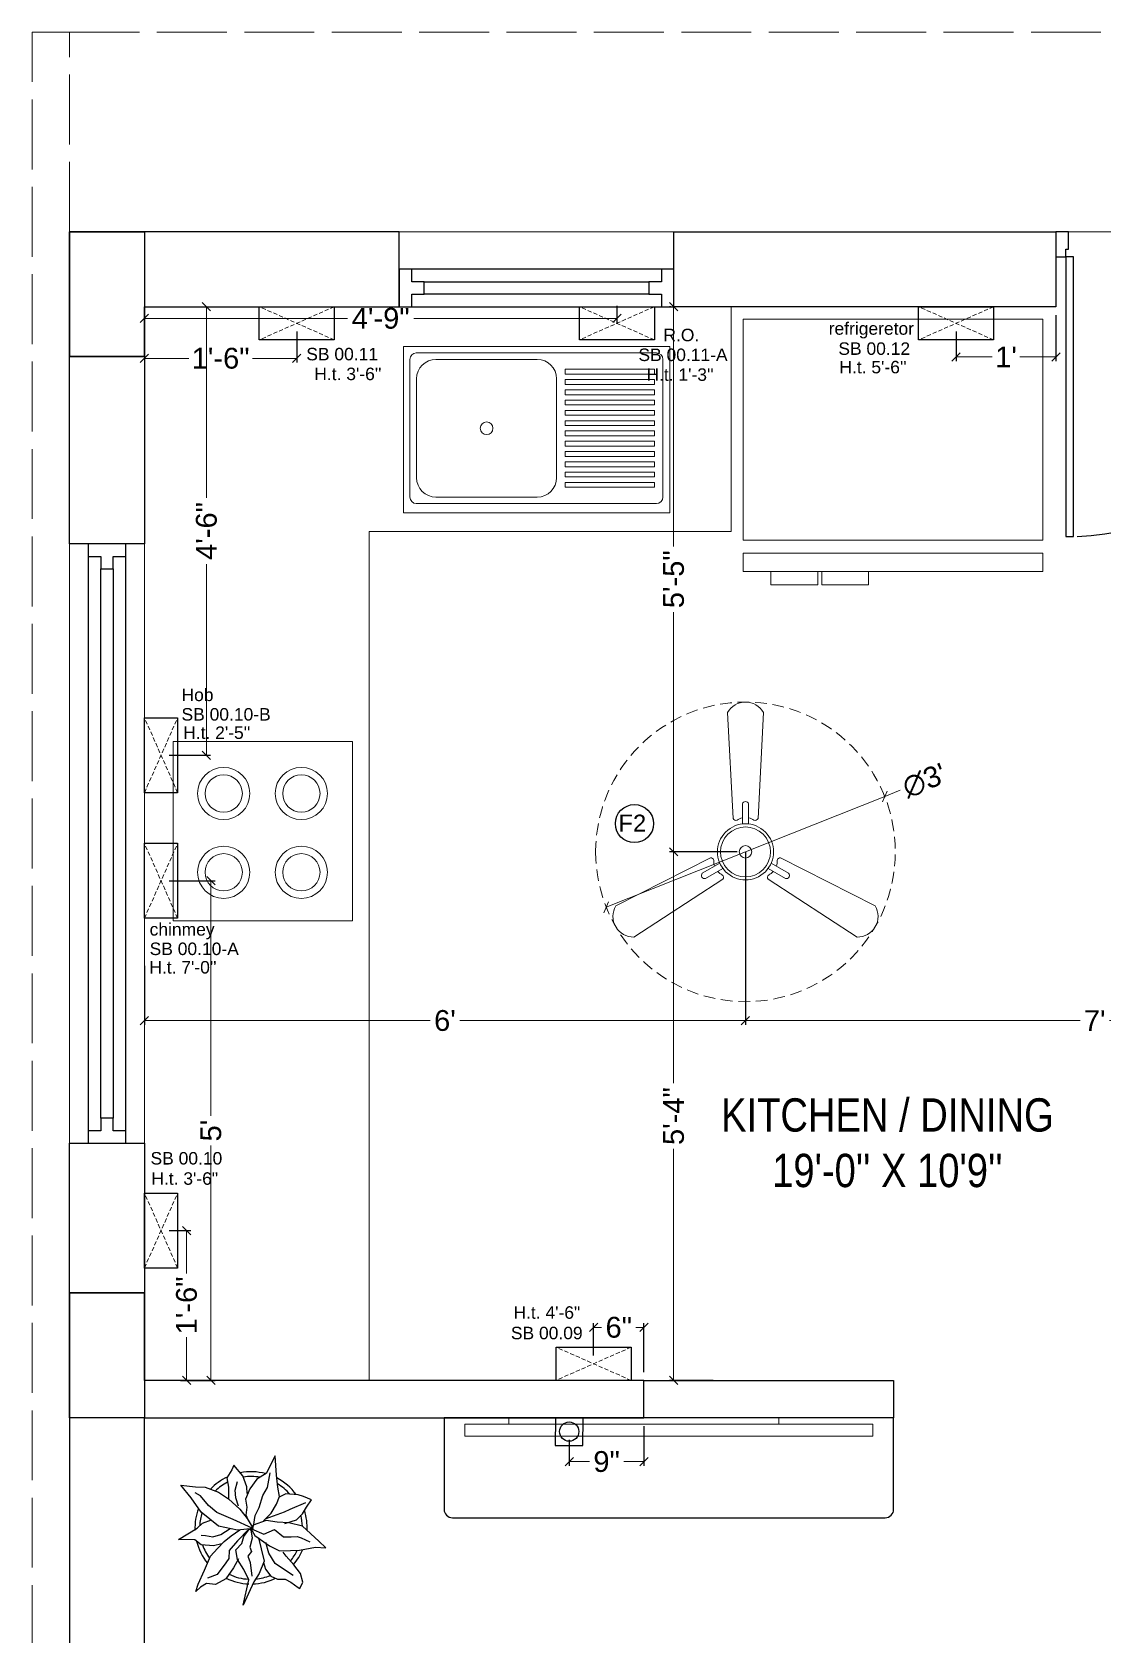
# Model space of a CAD drawing. Header units: millimetres. Extents: x 56222 to 3066687, y -650199 to -121287.
# Drawn here: x 147499.9 to 147628.5, y -178236 to -178043.4 of the extents above; entities that cross this region are included whole.
import ezdxf

# ---------------------------------------------------------------- set-up
doc = ezdxf.new("R2010")
doc.units = ezdxf.units.MM
doc.header["$MEASUREMENT"] = 0
doc.header["$PDMODE"] = 35
for name, pattern in [('ACAD_ISO02W100', [15, 12, -3]), ('DASHED', [0.75, 0.5, -0.25]), ('DASHED2', [0.375, 0.25, -0.125])]:
    doc.linetypes.add(name, pattern=pattern)
doc.layers.get('Defpoints').update_dxf_attribs({"color": 220})
doc.layers.add('AR DOOR', color=40, linetype='Continuous')
doc.layers.add('AR ELE-5', color=134, linetype='Continuous')
for name, color, linetype, lineweight in [('CENTERLINE ( COLUMN ) ~ DIM', 7, 'Continuous', 9), ('COLUMN', 1, 'Continuous', 30), ('dim05', 1, 'Continuous', 13), ('el', 7, 'Continuous', 20), ('ELEC-wires', 1, 'DASHED2', 13), ('Electrical', 84, 'Continuous', 30), ('FIRST FLOOR ( TEXT )', 7, 'Continuous', 9), ('FURNITURE', 32, 'Continuous', 9), ('GROUND FLOOR', 7, 'Continuous', 9), ('GROUND FLOOR  ( PLINE )', 251, 'Continuous', 30), ('wall', 7, 'Continuous', 30), ('XX~SLAB ( BEAM )~ ( DIM )', 7, 'Continuous', 9)]:
    doc.layers.add(name, color=color, linetype=linetype, lineweight=lineweight)
doc.layers.add('XX~SLAB ( PLINE )', color=251, linetype='Continuous', plot=False)
doc.styles.add('Arial', font='arial.ttf')
doc.styles.add('KATHA', font='swissc.ttf')
doc.styles.get("Standard").update_dxf_attribs({"font": 'arial.ttf', "height": 6})
doc.dimstyles.new('ISO-25', dxfattribs={"dimtxt": 2.5, "dimasz": 1, "dimexe": 0.5, "dimexo": 1, "dimtad": 0, "dimdec": 1, "dimlunit": 4, "dimtxsty": 'Standard', "dimblk": 'OBLIQUE', "dimcen": 2.5, "dimclrd": 1, "dimclre": 1, "dimclrt": 5, "dimadec": 0, "dimazin": 0, "dimtfac": 1, "dimtdec": 1, "dimtmove": 0, "dimatfit": 3, "dimfxl": 1, "dimlwd": -1, "dimarcsym": 0})

# ---------------------------------------------------------------- blocks, each defined once
blk = doc.blocks.new('sf sfs')
at = {"layer": 'FURNITURE'}
blk.add_line((3348685.97, -514612.12), (3348664.42, -514612.12), dxfattribs=at)
blk.add_lwpolyline([(3348664.42, -514612.12), (3348664.42, -514590.57), (3348685.97, -514590.57), (3348685.97, -514612.12)], dxfattribs=at)
for centre, radius in [((3348670.49, -514596.83), 3.14), ((3348679.82, -514596.83), 3.14), ((3348670.49, -514596.83), 2.24), ((3348679.82, -514596.83), 2.24), ((3348670.49, -514606.3), 3.14), ((3348679.82, -514606.3), 3.14), ((3348670.49, -514606.3), 2.24), ((3348679.82, -514606.3), 2.24)]:
    blk.add_circle(centre, radius, dxfattribs=at)
blk = doc.blocks.new('*U150')
for points in [[(-40, 0), (0, 0), (0, 30), (10, 30), (10, 100), (-40, 100)], [(1160, 0), (1120, 0), (1120, 30), (1110, 30), (1110, 100), (1160, 100)], [(0, 0), (0, -1120), (30, -1120), (30, 0)]]:
    blk.add_lwpolyline(points, close=True)
at = {"layer": 'AR ELE-5', "linetype": 'ByBlock', "ltscale": 15}
blk.add_arc((-1.6, 0.7), 1121.6, 272.37301, 359.96526, dxfattribs=at)
blk = doc.blocks.new('ARPLS010')
at = {"linetype": 'ByBlock'}
for p, q in [((0.121, 0.605), (-0.013, 0.459)), ((0.179, 0.666), (0.121, 0.605)), ((0.174, 0.573), (0.179, 0.666)), ((0.2, 0.432), (0.174, 0.573)), ((-0.278, 0.467), (-0.295, 0.42)), ((-0.248, 0.54), (-0.278, 0.467)), ((-0.182, 0.493), (-0.248, 0.54)), ((-0.222, 0.484), (-0.164, 0.347)), ((-0.125, 0.459), (-0.182, 0.493)), ((-0.072, 0.404), (-0.125, 0.459)), ((-0.013, 0.459), (-0.044, 0.336)), ((0.077, 0.412), (0.091, 0.447)), ((0.091, 0.447), (0.125, 0.522)), ((0.203, 0.352), (0.2, 0.432)), ((0.409, 0.44), (0.33, 0.38)), ((0.484, 0.459), (0.409, 0.44)), ((0.542, 0.434), (0.484, 0.459)), ((0.533, 0.42), (0.542, 0.434)), ((-0.295, 0.42), (-0.302, 0.309)), ((-0.302, 0.309), (-0.276, 0.258)), ((-0.164, 0.347), (-0.139, 0.295)), ((-0.139, 0.295), (-0.08, 0.131)), ((-0.038, 0.302), (-0.072, 0.404)), ((-0.044, 0.336), (-0.049, 0.232)), ((0.015, 0.209), (0.08, 0.288)), ((0.082, 0.358), (0.077, 0.412)), ((0.08, 0.288), (0.082, 0.358)), ((0.204, 0.254), (0.203, 0.352)), ((0.252, 0.313), (0.216, 0.287)), ((0.33, 0.38), (0.252, 0.313)), ((0.425, 0.373), (0.356, 0.269)), ((0.459, 0.303), (0.485, 0.354)), ((0.459, 0.236), (0.459, 0.303)), ((0.485, 0.354), (0.533, 0.42)), ((-0.469, 0.226), (-0.643, 0.216)), ((-0.643, 0.216), (-0.485, 0.134)), ((-0.359, 0.148), (-0.49, 0.172)), ((-0.362, 0.24), (-0.469, 0.226)), ((-0.278, 0.254), (-0.362, 0.24)), ((-0.287, 0.106), (-0.359, 0.148)), ((-0.21, 0.227), (-0.278, 0.254)), ((-0.132, 0.18), (-0.21, 0.227)), ((-0.063, 0.111), (-0.132, 0.18)), ((-0.049, 0.232), (-0.065, 0.135)), ((0.056, 0.114), (0.015, 0.209)), ((0.068, 0.032), (0.16, 0.165)), ((0.227, 0.157), (0.132, 0.131)), ((0.16, 0.165), (0.204, 0.254)), ((0.318, 0.213), (0.227, 0.157)), ((0.356, 0.269), (0.318, 0.213)), ((0.368, 0.128), (0.432, 0.176)), ((0.432, 0.176), (0.459, 0.236)), ((-0.485, 0.134), (-0.433, 0.051)), ((-0.433, 0.051), (-0.349, -0.011)), ((-0.18, 0.073), (-0.287, 0.106)), ((-0.111, 0.036), (-0.18, 0.073)), ((-0.013, 0.022), (-0.111, 0.036)), ((-0.084, -0.034), (0.007, 0.018)), ((0.003, 0.011), (-0.076, -0.16)), ((-0.065, 0.135), (-0.024, 0.018)), ((-0.024, 0.018), (0.009, 0.005)), ((0.006, -0.002), (0.068, 0.032)), ((0.007, 0.018), (0.02, -0.121)), ((0.009, 0.005), (0.056, 0.114)), ((0.017, -0.002), (0.091, 0.009)), ((0.088, 0.065), (0.187, 0.091)), ((0.091, 0.009), (0.173, -0.011)), ((0.173, -0.011), (0.212, 0.004)), ((0.187, 0.091), (0.297, 0.116)), ((0.212, 0.004), (0.252, -0.03)), ((0.297, 0.116), (0.408, 0.071)), ((0.309, 0.109), (0.368, 0.128)), ((0.309, -0.01), (0.43, 0.006)), ((0.408, 0.071), (0.482, 0.024)), ((0.482, 0.024), (0.689, -0.072)), ((-0.464, -0.073), (-0.558, -0.152)), ((-0.366, -0.036), (-0.464, -0.073)), ((-0.336, -0.142), (-0.413, -0.121)), ((-0.306, -0.033), (-0.366, -0.036)), ((-0.349, -0.011), (-0.256, -0.05)), ((-0.269, -0.135), (-0.336, -0.142)), ((-0.193, -0.113), (-0.269, -0.135)), ((-0.259, -0.2), (-0.168, -0.1)), ((-0.256, -0.05), (-0.185, -0.038)), ((-0.185, -0.038), (-0.114, -0.046)), ((-0.168, -0.1), (-0.084, -0.034)), ((-0.114, -0.046), (-0.093, -0.036)), ((0.02, -0.121), (-0.017, -0.291)), ((0.01, -0.014), (0.017, -0.002)), ((0.078, -0.064), (0.01, -0.014)), ((0.016, -0.023), (0.116, -0.122)), ((0.07, -0.179), (0.018, -0.1)), ((0.138, -0.083), (0.078, -0.064)), ((0.116, -0.122), (0.201, -0.195)), ((0.197, -0.135), (0.138, -0.083)), ((0.283, -0.123), (0.197, -0.135)), ((0.252, -0.03), (0.309, -0.01)), ((0.277, -0.114), (0.357, -0.156)), ((0.37, -0.064), (0.283, -0.123)), ((0.462, -0.021), (0.37, -0.064)), ((0.689, -0.072), (0.462, -0.021)), ((-0.558, -0.152), (-0.517, -0.172)), ((-0.517, -0.172), (-0.447, -0.216)), ((-0.447, -0.216), (-0.363, -0.202)), ((-0.363, -0.202), (-0.263, -0.2)), ((-0.318, -0.29), (-0.259, -0.2)), ((-0.076, -0.16), (-0.138, -0.304)), ((0.059, -0.27), (0.005, -0.185)), ((0.08, -0.342), (0.059, -0.27)), ((0.121, -0.239), (0.07, -0.179)), ((0.184, -0.299), (0.121, -0.239)), ((0.141, -0.261), (0.16, -0.336)), ((0.201, -0.195), (0.272, -0.198)), ((0.272, -0.198), (0.311, -0.225)), ((0.311, -0.225), (0.415, -0.304)), ((0.357, -0.156), (0.455, -0.226)), ((0.455, -0.226), (0.503, -0.317)), ((-0.368, -0.496), (-0.363, -0.408)), ((-0.363, -0.408), (-0.318, -0.29)), ((-0.199, -0.38), (-0.287, -0.45)), ((-0.138, -0.304), (-0.199, -0.38)), ((-0.017, -0.291), (-0.141, -0.446)), ((-0.042, -0.432), (-0.071, -0.352)), ((0.064, -0.446), (0.066, -0.407)), ((0.066, -0.407), (0.08, -0.342)), ((0.16, -0.336), (0.15, -0.445)), ((0.252, -0.362), (0.184, -0.299)), ((0.376, -0.416), (0.252, -0.362)), ((0.502, -0.472), (0.376, -0.416)), ((0.415, -0.304), (0.447, -0.388)), ((0.503, -0.317), (0.494, -0.398)), ((0.494, -0.398), (0.528, -0.452)), ((-0.382, -0.625), (-0.368, -0.496)), ((-0.269, -0.533), (-0.382, -0.625)), ((-0.287, -0.45), (-0.314, -0.498)), ((-0.141, -0.446), (-0.269, -0.533)), ((0.002, -0.48), (-0.042, -0.432)), ((0.104, -0.646), (0.002, -0.48)), ((0.106, -0.5), (0.104, -0.646)), ((0.15, -0.445), (0.106, -0.5)), ((0.567, -0.494), (0.502, -0.472)), ((0.528, -0.452), (0.567, -0.494))]:
    blk.add_line(p, q, dxfattribs=at)
for radius, start, end in [(0.5, 87.2367, 107.9154), (0.458, 91.6596, 104.0784), (0.5, 49.0791, 67.0324), (0.5, 126.2799, 152.7042), (0.458, 130.7647, 148.9789), (0.458, 49.8461, 63.9764), (0.458, 5.0517, 21.9108), (0.5, 1.3782, 25.7565), (0.5, 164.9216, 191.0302), (0.458, 169.9629, 188.6517), (0.458, 334.5625, 357.1532), (0.5, 333.6991, 357.5577), (0.5, 205.1623, 226.3204), (0.458, 207.232, 224.0819), (0.5, 283.5324, 308.8712), (0.458, 289.266, 306.1107), (0.5, 249.553, 272.4234), (0.458, 252.8522, 267.711)]:
    blk.add_arc((0, 0), radius, start, end, dxfattribs=at)
blk = doc.blocks.new('SED S')
at = {"layer": 'FURNITURE', "elevation": -0.07, "flags": 128}
for points in [[(3340639.61, -514630.85), (3340639.61, -514629.27), (3340645.24, -514629.27), (3340645.24, -514630.85)], [(3340645.71, -514630.85), (3340645.71, -514629.27), (3340651.34, -514629.27), (3340651.34, -514630.85)]]:
    blk.add_lwpolyline(points, dxfattribs=at)
at = {"layer": 'FURNITURE', "elevation": -0.07}
for points in [[(3340618.66, -514630.85), (3340618.66, -514633.06), (3340654.66, -514633.06), (3340654.66, -514630.85)], [(3340618.66, -514634.61), (3340618.66, -514661.17), (3340654.66, -514661.17), (3340654.66, -514634.61)]]:
    blk.add_lwpolyline(points, close=True, dxfattribs=at)
blk = doc.blocks.new('6616')
at = {"color": 242, "linetype": 'DASHED', "true_color": 0xcd2027}
for p, q in [((386784.79, -36915.77), (386775.78, -36911.78)), ((386784.79, -36911.78), (386775.78, -36915.77))]:
    blk.add_line(p, q, dxfattribs=at)
at = {"layer": 'ELEC-wires', "color": 5, "linetype": 'ByBlock', "lineweight": 30, "ltscale": 4}
blk.add_lwpolyline([(386775.78, -36911.78), (386784.79, -36911.78), (386784.79, -36915.77), (386775.78, -36915.77)], close=True, dxfattribs=at)
blk = doc.blocks.new('_Oblique')
at = {"layer": 'wall', "color": 0, "lineweight": -2}
blk.add_line((-0.5, -0.5), (0.5, 0.5), dxfattribs=at)
blk = doc.blocks.new('*D349')
at = {"layer": 'Defpoints', "color": 0, "lineweight": 30, "transparency": 16777216}
for p in [(147570.14, -178075.27), (147513.39, -178077.28), (147570.14, -178077.77)]:
    blk.add_point(p, dxfattribs=at)
at = {"layer": 'dim05', "color": 1, "linetype": 'Continuous', "lineweight": -2, "transparency": 16777216}
for p, q in [((147570.14, -178076.27), (147570.14, -178078.27)), ((147513.39, -178078.28), (147513.39, -178078.27))]:
    blk.add_line(p, q, dxfattribs=at)
at = {"layer": 'dim05', "color": 1, "linetype": 'Continuous', "transparency": 16777216}
for p, q in [((147513.39, -178077.77), (147537.77, -178077.77)), ((147570.14, -178077.77), (147545.76, -178077.77))]:
    blk.add_line(p, q, dxfattribs=at)
at = {"layer": 'dim05', "color": 1, "transparency": 16777216, "rotation": 180}
blk.add_blockref('_Oblique', (147513.39, -178077.77), dxfattribs=at)
at = {"layer": 'dim05', "color": 1, "transparency": 16777216}
blk.add_blockref('_Oblique', (147570.14, -178077.77), dxfattribs=at)
at = {"layer": 'dim05', "color": 5, "lineweight": 25, "transparency": 16777216, "insert": (147541.77, -178077.77), "char_height": 2.5, "attachment_point": 5, "style": 'Arial'}
blk.add_mtext('4\'-9"', dxfattribs=at)
blk = doc.blocks.new('*D350')
at = {"layer": 'Defpoints', "color": 0, "lineweight": 30, "transparency": 16777216}
for p in [(147622.89, -178076.36), (147610.89, -178078.36), (147610.89, -178082.4)]:
    blk.add_point(p, dxfattribs=at)
at = {"layer": 'dim05', "color": 1, "linetype": 'Continuous', "lineweight": -2, "transparency": 16777216}
for p, q in [((147622.89, -178077.36), (147622.89, -178082.9)), ((147610.89, -178079.36), (147610.89, -178082.9))]:
    blk.add_line(p, q, dxfattribs=at)
at = {"layer": 'dim05', "color": 1, "linetype": 'Continuous', "transparency": 16777216}
for p, q in [((147610.89, -178082.4), (147615.23, -178082.4)), ((147622.89, -178082.4), (147618.55, -178082.4))]:
    blk.add_line(p, q, dxfattribs=at)
at = {"layer": 'dim05', "color": 1, "transparency": 16777216, "rotation": 180}
blk.add_blockref('_Oblique', (147610.89, -178082.4), dxfattribs=at)
at = {"layer": 'dim05', "color": 1, "transparency": 16777216}
blk.add_blockref('_Oblique', (147622.89, -178082.4), dxfattribs=at)
at = {"layer": 'dim05', "color": 5, "lineweight": 25, "transparency": 16777216, "insert": (147616.89, -178082.4), "char_height": 2.5, "attachment_point": 5, "style": 'Arial'}
blk.add_mtext("1'", dxfattribs=at)
blk = doc.blocks.new('fan')
at = {"layer": 'Electrical', "lineweight": 15, "ltscale": 20}
for p, q in [((3300835.29, -509900.78), (3300836.47, -509923.43)), ((3300841.81, -509923.43), (3300842.99, -509900.78)), ((3300838.47, -509924.57), (3300838.47, -509920.25)), ((3300839.81, -509920.28), (3300839.81, -509924.57)), ((3300831.66, -509931.77), (3300811.45, -509942.07)), ((3300829.93, -509935.08), (3300833.64, -509932.93)), ((3300834.31, -509934.09), (3300830.57, -509936.25)), ((3300847.68, -509936.23), (3300843.97, -509934.09)), ((3300844.64, -509932.93), (3300848.38, -509935.09)), ((3300866.83, -509942.07), (3300846.62, -509931.77)), ((3300815.3, -509948.74), (3300834.33, -509936.39)), ((3300843.95, -509936.39), (3300862.98, -509948.74))]:
    blk.add_line(p, q, dxfattribs=at)
at = {"layer": 'Electrical', "linetype": 'DASHED', "lineweight": 15, "ltscale": 5}
blk.add_circle((3300839.14, -509930.53), 32, dxfattribs=at)
at = {"layer": 'Electrical', "lineweight": 15, "ltscale": 20}
for centre, major_axis, start_param, end_param in [((3300839.14, -509902.94), (3.12, 3.12), -0.272136, 1.842967), ((3300839.13, -509920.5), (0.501, 0.501), -0.465536, 1.983618), ((3300839.14, -509930.53), (4.24, -4.24), 3.14161, 9.424795), ((3300837.1, -509923.08), (0.51, 0.51), 2.863014, 4.257784), ((3300839.14, -509926.42), (2.27, -2.27), 2.565057, 2.951308), ((3300839.14, -509926.42), (2.27, 2.27), 0.19032, 0.57657), ((3300841.18, -509923.08), (0.51, -0.51), 5.167028, 6.561799), ((3300839.14, -509930.53), (3.77, -3.77), 1.749190548672175e-05, 6.283202799085073), ((3300839.14, -509930.53), (0.943, 0.943), 1.570814, 7.853999), ((3300831.67, -509932.49), (0.51, -0.51), 0.978238, 2.373008), ((3300835.59, -509932.58), (2.27, -2.27), 3.855511, 4.241762), ((3300842.69, -509932.58), (2.27, 2.27), 5.183051, 5.569301), ((3300846.61, -509932.49), (0.51, -0.51), 2.339416, 3.734186), ((3300830.46, -509935.55), (0.501, -0.501), 3.199655, 5.648809), ((3300835.59, -509932.58), (2.27, -2.27), 4.659452, 5.045703), ((3300833.71, -509936.02), (0.51, 0.51), -1.325776, 0.068994), ((3300844.57, -509936.02), (0.51, -0.51), 3.072633, 4.467404), ((3300842.69, -509932.58), (2.27, 2.27), 4.37911, 4.765361), ((3300847.83, -509935.54), (0.501, 0.501), 3.723254, 6.172408), ((3300815.25, -509944.32), (3.12, -3.12), 3.393055, 5.508159), ((3300863.03, -509944.32), (3.12, -3.12), 5.48745, 7.602554)]:
    blk.add_ellipse(centre, major_axis=major_axis, ratio=1, start_param=start_param, end_param=end_param, dxfattribs=at)
blk = doc.blocks.new('*D393')
at = {"layer": 'Defpoints', "color": 0, "lineweight": 30, "transparency": 16777216}
for p in [(147573.39, -178209.86), (147564.42, -178211.52), (147573.39, -178215.13)]:
    blk.add_point(p, dxfattribs=at)
at = {"layer": 'dim05', "color": 1, "linetype": 'Continuous', "lineweight": -2, "transparency": 16777216}
for p, q in [((147573.39, -178210.86), (147573.39, -178215.63)), ((147564.42, -178212.52), (147564.42, -178215.63))]:
    blk.add_line(p, q, dxfattribs=at)
at = {"layer": 'dim05', "color": 1, "linetype": 'Continuous', "transparency": 16777216}
for p, q in [((147564.42, -178215.13), (147566.84, -178215.13)), ((147573.39, -178215.13), (147570.97, -178215.13))]:
    blk.add_line(p, q, dxfattribs=at)
at = {"layer": 'dim05', "color": 1, "transparency": 16777216, "rotation": 180}
blk.add_blockref('_Oblique', (147564.42, -178215.13), dxfattribs=at)
at = {"layer": 'dim05', "color": 1, "transparency": 16777216}
blk.add_blockref('_Oblique', (147573.39, -178215.13), dxfattribs=at)
at = {"layer": 'dim05', "color": 5, "lineweight": 25, "transparency": 16777216, "insert": (147568.91, -178215.13), "char_height": 2.5, "attachment_point": 5, "style": 'Arial'}
blk.add_mtext('9"', dxfattribs=at)
blk = doc.blocks.new('*D450')
at = {"layer": 'Defpoints', "color": 0, "lineweight": 30, "transparency": 16777216}
for p in [(147515.38, -178187.36), (147516.72, -178205.36), (147518.45, -178205.36)]:
    blk.add_point(p, dxfattribs=at)
at = {"layer": 'dim05', "color": 1, "linetype": 'Continuous', "lineweight": -2, "transparency": 16777216}
for p, q in [((147516.38, -178187.36), (147518.95, -178187.36)), ((147517.72, -178205.36), (147518.95, -178205.36))]:
    blk.add_line(p, q, dxfattribs=at)
at = {"layer": 'dim05', "color": 1, "linetype": 'Continuous', "transparency": 16777216}
for p, q in [((147518.45, -178187.36), (147518.45, -178192.53)), ((147518.45, -178205.36), (147518.45, -178200.19))]:
    blk.add_line(p, q, dxfattribs=at)
at = {"layer": 'dim05', "color": 1, "transparency": 16777216}
for p, rotation in [((147518.45, -178187.36), 90), ((147518.45, -178205.36), 270)]:
    blk.add_blockref('_Oblique', p, dxfattribs=dict(at, rotation=rotation))
at = {"layer": 'dim05', "color": 5, "lineweight": 25, "transparency": 16777216, "insert": (147518.45, -178196.36), "char_height": 2.5, "attachment_point": 5, "rotation": 90, "style": 'Arial'}
blk.add_mtext('1\'-6"', dxfattribs=at)
blk = doc.blocks.new('*D451')
at = {"layer": 'Defpoints', "color": 0, "lineweight": 30, "transparency": 16777216}
for p in [(147515.38, -178076.36), (147520.84, -178076.36), (147515.38, -178130.26)]:
    blk.add_point(p, dxfattribs=at)
at = {"layer": 'dim05', "color": 1, "linetype": 'Continuous', "lineweight": -2, "transparency": 16777216}
for p, q in [((147516.38, -178076.36), (147521.34, -178076.36)), ((147516.38, -178130.26), (147521.34, -178130.26))]:
    blk.add_line(p, q, dxfattribs=at)
at = {"layer": 'dim05', "color": 1, "linetype": 'Continuous', "transparency": 16777216}
for p, q in [((147520.84, -178076.36), (147520.84, -178099.31)), ((147520.84, -178130.26), (147520.84, -178107.31))]:
    blk.add_line(p, q, dxfattribs=at)
at = {"layer": 'dim05', "color": 1, "transparency": 16777216}
for p, rotation in [((147520.84, -178076.36), 90), ((147520.84, -178130.26), 270)]:
    blk.add_blockref('_Oblique', p, dxfattribs=dict(at, rotation=rotation))
at = {"layer": 'dim05', "color": 5, "lineweight": 25, "transparency": 16777216, "insert": (147520.84, -178103.31), "char_height": 2.5, "attachment_point": 5, "rotation": 90, "style": 'Arial'}
blk.add_mtext('4\'-6"', dxfattribs=at)
blk = doc.blocks.new('*D452')
at = {"layer": 'Defpoints', "color": 0, "lineweight": 30, "transparency": 16777216}
for p in [(147515.38, -178145.34), (147517.72, -178205.36), (147521.37, -178205.36)]:
    blk.add_point(p, dxfattribs=at)
at = {"layer": 'dim05', "color": 1, "linetype": 'Continuous', "lineweight": -2, "transparency": 16777216}
for p, q in [((147516.38, -178145.34), (147521.87, -178145.34)), ((147518.72, -178205.36), (147521.87, -178205.36))]:
    blk.add_line(p, q, dxfattribs=at)
at = {"layer": 'dim05', "color": 1, "linetype": 'Continuous', "transparency": 16777216}
for p, q in [((147521.37, -178145.34), (147521.37, -178173.58)), ((147521.37, -178205.36), (147521.37, -178177.13))]:
    blk.add_line(p, q, dxfattribs=at)
at = {"layer": 'dim05', "color": 1, "transparency": 16777216}
for p, rotation in [((147521.37, -178145.34), 90), ((147521.37, -178205.36), 270)]:
    blk.add_blockref('_Oblique', p, dxfattribs=dict(at, rotation=rotation))
at = {"layer": 'dim05', "color": 5, "lineweight": 25, "transparency": 16777216, "insert": (147521.37, -178175.35), "char_height": 2.5, "attachment_point": 5, "rotation": 90, "style": 'Arial'}
blk.add_mtext("5'", dxfattribs=at)
blk = doc.blocks.new('*D453')
at = {"layer": 'Defpoints', "color": 0, "lineweight": 30, "transparency": 16777216}
for p in [(147585.59, -178140.86), (147513.39, -178154.56), (147585.59, -178162.14)]:
    blk.add_point(p, dxfattribs=at)
at = {"layer": 'dim05', "color": 1, "linetype": 'Continuous', "lineweight": -2, "transparency": 16777216}
for p, q in [((147585.59, -178141.86), (147585.59, -178162.64)), ((147513.39, -178155.56), (147513.39, -178162.64))]:
    blk.add_line(p, q, dxfattribs=at)
at = {"layer": 'dim05', "color": 1, "linetype": 'Continuous', "transparency": 16777216}
for p, q in [((147513.39, -178162.14), (147547.71, -178162.14)), ((147585.59, -178162.14), (147551.27, -178162.14))]:
    blk.add_line(p, q, dxfattribs=at)
at = {"layer": 'dim05', "color": 1, "transparency": 16777216, "rotation": 180}
blk.add_blockref('_Oblique', (147513.39, -178162.14), dxfattribs=at)
at = {"layer": 'dim05', "color": 1, "transparency": 16777216}
blk.add_blockref('_Oblique', (147585.59, -178162.14), dxfattribs=at)
at = {"layer": 'dim05', "color": 5, "lineweight": 25, "transparency": 16777216, "insert": (147549.49, -178162.14), "char_height": 2.5, "attachment_point": 5, "style": 'Arial'}
blk.add_mtext("6'", dxfattribs=at)
blk = doc.blocks.new('*D454')
at = {"layer": 'Defpoints', "color": 0, "lineweight": 30, "transparency": 16777216}
for p in [(147585.59, -178140.86), (147669.49, -178140.86), (147669.49, -178162.14)]:
    blk.add_point(p, dxfattribs=at)
at = {"layer": 'dim05', "color": 1, "linetype": 'Continuous', "lineweight": -2, "transparency": 16777216}
for p, q in [((147585.59, -178141.86), (147585.59, -178162.64)), ((147669.49, -178141.86), (147669.49, -178162.64))]:
    blk.add_line(p, q, dxfattribs=at)
at = {"layer": 'dim05', "color": 1, "linetype": 'Continuous', "transparency": 16777216}
for p, q in [((147585.59, -178162.14), (147625.78, -178162.14)), ((147669.49, -178162.14), (147629.31, -178162.14))]:
    blk.add_line(p, q, dxfattribs=at)
at = {"layer": 'dim05', "color": 1, "transparency": 16777216, "rotation": 180}
blk.add_blockref('_Oblique', (147585.59, -178162.14), dxfattribs=at)
at = {"layer": 'dim05', "color": 1, "transparency": 16777216}
blk.add_blockref('_Oblique', (147669.49, -178162.14), dxfattribs=at)
at = {"layer": 'dim05', "color": 5, "lineweight": 25, "transparency": 16777216, "insert": (147627.54, -178162.14), "char_height": 2.5, "attachment_point": 5, "style": 'Arial'}
blk.add_mtext("7'", dxfattribs=at)
blk = doc.blocks.new('*D456')
at = {"layer": 'Defpoints', "color": 0, "lineweight": 30, "transparency": 16777216}
for p in [(147576.96, -178141.86), (147585.59, -178141.86), (147582.71, -178205.36)]:
    blk.add_point(p, dxfattribs=at)
at = {"layer": 'dim05', "color": 1, "linetype": 'Continuous', "lineweight": -2, "transparency": 16777216}
for p, q in [((147584.59, -178141.86), (147576.46, -178141.86)), ((147581.71, -178205.36), (147576.46, -178205.36))]:
    blk.add_line(p, q, dxfattribs=at)
at = {"layer": 'dim05', "color": 1, "linetype": 'Continuous', "transparency": 16777216}
for p, q in [((147576.96, -178141.86), (147576.96, -178169.67)), ((147576.96, -178205.36), (147576.96, -178177.56))]:
    blk.add_line(p, q, dxfattribs=at)
at = {"layer": 'dim05', "color": 1, "transparency": 16777216}
for p, rotation in [((147576.96, -178141.86), 90), ((147576.96, -178205.36), 270)]:
    blk.add_blockref('_Oblique', p, dxfattribs=dict(at, rotation=rotation))
at = {"layer": 'dim05', "color": 5, "lineweight": 25, "transparency": 16777216, "insert": (147576.96, -178173.61), "char_height": 2.5, "attachment_point": 5, "rotation": 90, "style": 'Arial'}
blk.add_mtext('5\'-4"', dxfattribs=at)
blk = doc.blocks.new('*D457')
at = {"layer": 'Defpoints', "color": 0, "lineweight": 30, "transparency": 16777216}
for p in [(147576.96, -178076.36), (147577.61, -178076.36), (147585.59, -178141.86)]:
    blk.add_point(p, dxfattribs=at)
at = {"layer": 'dim05', "color": 1, "linetype": 'Continuous', "lineweight": -2, "transparency": 16777216}
for p, q in [((147576.61, -178076.36), (147576.46, -178076.36)), ((147584.59, -178141.86), (147576.46, -178141.86))]:
    blk.add_line(p, q, dxfattribs=at)
at = {"layer": 'dim05', "color": 1, "linetype": 'Continuous', "transparency": 16777216}
for p, q in [((147576.96, -178076.36), (147576.96, -178105.17)), ((147576.96, -178141.86), (147576.96, -178113.06))]:
    blk.add_line(p, q, dxfattribs=at)
at = {"layer": 'dim05', "color": 1, "transparency": 16777216}
for p, rotation in [((147576.96, -178076.36), 90), ((147576.96, -178141.86), 270)]:
    blk.add_blockref('_Oblique', p, dxfattribs=dict(at, rotation=rotation))
at = {"layer": 'dim05', "color": 5, "lineweight": 25, "transparency": 16777216, "insert": (147576.96, -178109.11), "char_height": 2.5, "attachment_point": 5, "rotation": 90, "style": 'Arial'}
blk.add_mtext('5\'-5"', dxfattribs=at)
blk = doc.blocks.new('*D458')
at = {"layer": 'Defpoints', "color": 0, "lineweight": 30, "transparency": 16777216}
for p in [(147602.32, -178135.21), (147568.87, -178148.52)]:
    blk.add_point(p, dxfattribs=at)
at = {"layer": 'dim05', "color": 1, "linetype": 'Continuous', "transparency": 16777216}
for p in [(147604.18, -178134.47), (147568.87, -178148.52)]:
    blk.add_line(p, (147602.32, -178135.21), dxfattribs=at)
at = {"layer": 'dim05', "color": 1, "transparency": 16777216}
for p, rotation in [((147602.32, -178135.21), 201.6876233712586), ((147568.87, -178148.52), 21.68762337125864)]:
    blk.add_blockref('_Oblique', p, dxfattribs=dict(at, rotation=rotation))
at = {"layer": 'dim05', "color": 5, "lineweight": 25, "transparency": 16777216, "insert": (147607.09, -178133.31), "char_height": 2.5, "attachment_point": 5, "rotation": 21.6876, "style": 'Arial'}
blk.add_mtext("∅3'", dxfattribs=at)
blk = doc.blocks.new('*D470')
at = {"layer": 'Defpoints', "color": 0, "lineweight": 30, "transparency": 16777216}
for p in [(147531.69, -178078.36), (147513.39, -178081.32), (147531.69, -178082.57)]:
    blk.add_point(p, dxfattribs=at)
at = {"layer": 'dim05', "color": 1, "linetype": 'Continuous', "lineweight": -2, "transparency": 16777216}
for p, q in [((147531.69, -178079.36), (147531.69, -178083.07)), ((147513.39, -178082.32), (147513.39, -178083.07))]:
    blk.add_line(p, q, dxfattribs=at)
at = {"layer": 'dim05', "color": 1, "linetype": 'Continuous', "transparency": 16777216}
for p, q in [((147513.39, -178082.57), (147518.71, -178082.57)), ((147531.69, -178082.57), (147526.37, -178082.57))]:
    blk.add_line(p, q, dxfattribs=at)
at = {"layer": 'dim05', "color": 1, "transparency": 16777216, "rotation": 180}
blk.add_blockref('_Oblique', (147513.39, -178082.57), dxfattribs=at)
at = {"layer": 'dim05', "color": 1, "transparency": 16777216}
blk.add_blockref('_Oblique', (147531.69, -178082.57), dxfattribs=at)
at = {"layer": 'dim05', "color": 5, "lineweight": 25, "transparency": 16777216, "insert": (147522.54, -178082.57), "char_height": 2.5, "attachment_point": 5, "style": 'Arial'}
blk.add_mtext('1\'-6"', dxfattribs=at)
blk = doc.blocks.new('*D480')
at = {"layer": 'Defpoints', "color": 0, "lineweight": 30, "transparency": 16777216}
for p in [(147573.39, -178199), (147567.35, -178203.37), (147573.39, -178205.36)]:
    blk.add_point(p, dxfattribs=at)
at = {"layer": 'dim05', "color": 1, "linetype": 'Continuous', "lineweight": -2, "transparency": 16777216}
for p, q in [((147567.35, -178202.37), (147567.35, -178198.5)), ((147573.39, -178204.36), (147573.39, -178198.5))]:
    blk.add_line(p, q, dxfattribs=at)
at = {"layer": 'dim05', "color": 1, "linetype": 'Continuous', "transparency": 16777216}
for p, q in [((147567.35, -178199), (147568.3, -178199)), ((147573.39, -178199), (147572.44, -178199))]:
    blk.add_line(p, q, dxfattribs=at)
at = {"layer": 'dim05', "color": 1, "transparency": 16777216, "rotation": 180}
blk.add_blockref('_Oblique', (147567.35, -178199), dxfattribs=at)
at = {"layer": 'dim05', "color": 1, "transparency": 16777216}
blk.add_blockref('_Oblique', (147573.39, -178199), dxfattribs=at)
at = {"layer": 'dim05', "color": 5, "lineweight": 25, "transparency": 16777216, "insert": (147570.37, -178199), "char_height": 2.5, "attachment_point": 5, "style": 'Arial'}
blk.add_mtext('6"', dxfattribs=at)

msp = doc.modelspace()

# ---------------------------------------------------------------- linework, layer by layer
at = {"lineweight": 9}
for points in [[(147589.61, -178210.63), (147589.61, -178209.864), (147557.173, -178209.864), (147557.173, -178210.63)], [(147600.891, -178212.076), (147600.891, -178210.63), (147551.891, -178210.63), (147551.891, -178212.076)]]:
    msp.add_lwpolyline(points, close=True, dxfattribs=at)
at = {"layer": 'CENTERLINE ( COLUMN ) ~ DIM'}
for p, q in [((147504.391, -178082.364), (147513.391, -178082.364)), ((147504.391, -178104.864), (147513.391, -178104.864)), ((147504.391, -178176.864), (147513.391, -178176.864))]:
    msp.add_line(p, q, dxfattribs=at)
at = {"layer": 'COLUMN'}
for points in [[(147504.391, -178067.364), (147513.391, -178067.364), (147513.391, -178082.364), (147504.391, -178082.364)], [(147504.391, -178194.864), (147513.391, -178194.864), (147513.391, -178209.864), (147504.391, -178209.864)]]:
    msp.add_lwpolyline(points, close=True, dxfattribs=at)
at = {"layer": 'FURNITURE'}
for p, q in [((147545.277, -178099.238, -0.001), (147545.277, -178082.697, -0.001)), ((147546.051, -178081.922, -0.001), (147574.899, -178081.922, -0.001)), ((147548.409, -178082.697, -0.001), (147560.575, -178082.697, -0.001)), ((147575.674, -178082.697, -0.001), (147575.674, -178099.238, -0.001)), ((147546.085, -178096.914, -0.001), (147546.085, -178085.021, -0.001)), ((147562.899, -178085.021, -0.001), (147562.899, -178096.914, -0.001)), ((147574.899, -178100.012, -0.001), (147546.051, -178100.012, -0.001)), ((147560.575, -178099.238, -0.001), (147548.409, -178099.238, -0.001))]:
    msp.add_line(p, q, dxfattribs=at)
at = {"layer": 'FURNITURE', "elevation": -0.001}
for points in [[(147544.492, -178101.148), (147576.492, -178101.148), (147576.492, -178081.148), (147544.492, -178081.148)], [(147563.922, -178083.877), (147574.651, -178083.877), (147574.651, -178084.464), (147563.922, -178084.464)], [(147563.922, -178085.113), (147574.651, -178085.113), (147574.651, -178085.7), (147563.922, -178085.7)], [(147563.922, -178086.348), (147574.651, -178086.348), (147574.651, -178086.935), (147563.922, -178086.935)], [(147563.922, -178087.584), (147574.651, -178087.584), (147574.651, -178088.171), (147563.922, -178088.171)], [(147563.922, -178088.82), (147574.651, -178088.82), (147574.651, -178089.407), (147563.922, -178089.407)], [(147563.922, -178090.056), (147574.651, -178090.056), (147574.651, -178090.643), (147563.922, -178090.643)], [(147563.922, -178091.292), (147574.651, -178091.292), (147574.651, -178091.879), (147563.922, -178091.879)], [(147563.922, -178092.527), (147574.651, -178092.527), (147574.651, -178093.115), (147563.922, -178093.115)], [(147563.922, -178093.763), (147574.651, -178093.763), (147574.651, -178094.35), (147563.922, -178094.35)], [(147563.922, -178094.999), (147574.651, -178094.999), (147574.651, -178095.586), (147563.922, -178095.586)], [(147563.922, -178096.235), (147574.651, -178096.235), (147574.651, -178096.822), (147563.922, -178096.822)], [(147563.922, -178097.471), (147574.651, -178097.471), (147574.651, -178098.058), (147563.922, -178098.058)]]:
    msp.add_lwpolyline(points, close=True, dxfattribs=at)
at = {"layer": 'FURNITURE', "lineweight": 30}
msp.add_lwpolyline([(147573.391, -178205.364), (147603.391, -178205.364), (147603.391, -178209.864), (147573.391, -178209.864)], close=True, dxfattribs=at)
msp.add_lwpolyline([(147603.391, -178220.864), (147603.391, -178209.864), (147549.391, -178209.864), (147549.391, -178220.864, 0.4142136), (147550.391, -178221.864), (147602.391, -178221.864, 0.4142136)], format="xyb", close=True, dxfattribs=at)
at = {"layer": 'FURNITURE'}
msp.add_circle((147554.492, -178090.967, -0.001), 0.762, dxfattribs=at)
at = {"layer": 'FURNITURE', "color": 1, "lineweight": 30, "ltscale": 4}
msp.add_circle((147572.257, -178138.466), 2.291, dxfattribs=at)
at = {"layer": 'FURNITURE'}
for centre, radius, start, end in [((147546.051, -178082.697, -0.001), 0.775, 90, 180), ((147548.409, -178085.021, -0.001), 2.324, 90, 180), ((147560.575, -178085.021, -0.001), 2.324, 0, 90), ((147574.899, -178082.697, -0.001), 0.775, 0, 90), ((147548.409, -178096.914, -0.001), 2.324, 180, 270), ((147560.575, -178096.914, -0.001), 2.324, 270, 0), ((147546.051, -178099.238, -0.001), 0.775, 180, 270), ((147574.899, -178099.238, -0.001), 0.775, 270, 0)]:
    msp.add_arc(centre, radius, start, end, dxfattribs=at)
at = {"layer": 'GROUND FLOOR', "linetype": 'ACAD_ISO02W100', "ltscale": 0.7}
msp.add_line((147504.391, -178067.364), (147504.391, -178043.364), dxfattribs=at)
at = {"layer": 'GROUND FLOOR'}
for p, q in [((147504.391, -178067.364), (147504.391, -178359.864)), ((147904.891, -178067.364), (147504.391, -178067.364)), ((147622.891, -178067.364), (147622.891, -178076.364)), ((147513.391, -178076.364), (147513.391, -178196.364)), ((147622.891, -178076.364), (147513.391, -178076.364)), ((147513.391, -178104.864), (147504.391, -178104.864)), ((147513.391, -178176.864), (147504.391, -178176.864)), ((147573.391, -178205.364), (147513.391, -178205.364)), ((147573.391, -178205.364), (147573.391, -178209.864)), ((147513.391, -178209.864), (147513.391, -178359.864)), ((147573.391, -178209.864), (147513.391, -178209.864))]:
    msp.add_line(p, q, dxfattribs=at)
at = {"layer": 'GROUND FLOOR', "color": 1, "linetype": 'ACAD_ISO02W100', "ltscale": 0.7}
msp.add_lwpolyline([(147663.391, -178359.864), (147663.391, -178395.864), (147499.891, -178395.864), (147499.891, -178043.364), (147504.391, -178043.364)], dxfattribs=at)
at = {"layer": 'GROUND FLOOR', "linetype": 'ACAD_ISO02W100', "ltscale": 0.7}
msp.add_lwpolyline([(147504.391, -178043.364), (147900.391, -178043.364)], dxfattribs=at)
at = {"layer": 'GROUND FLOOR  ( PLINE )'}
for points in [[(147543.992, -178067.364), (147504.391, -178067.364), (147504.391, -178082.364), (147513.391, -178082.364), (147513.391, -178076.364), (147543.992, -178076.364)], [(147576.992, -178067.364), (147622.891, -178067.364), (147622.891, -178076.364), (147576.992, -178076.364)], [(147513.391, -178104.864), (147504.391, -178104.864), (147504.391, -178082.364), (147513.391, -178082.364)], [(147513.391, -178194.864), (147504.391, -178194.864), (147504.391, -178176.864), (147513.391, -178176.864)], [(147513.391, -178209.864), (147573.391, -178209.864), (147573.391, -178205.364), (147513.391, -178205.364), (147513.391, -178194.864), (147504.391, -178194.864), (147504.391, -178239.864), (147513.391, -178239.864)]]:
    msp.add_lwpolyline(points, close=True, dxfattribs=at)
at = {"layer": 'XX~SLAB ( BEAM )~ ( DIM )'}
for p, q in [((147543.992, -178076.364), (147543.992, -178067.364)), ((147576.992, -178076.364), (147576.992, -178067.364)), ((147583.891, -178103.364), (147583.891, -178076.364)), ((147540.391, -178205.364), (147540.391, -178103.364)), ((147540.391, -178103.364), (147583.891, -178103.364))]:
    msp.add_line(p, q, dxfattribs=at)
at = {"layer": 'XX~SLAB ( BEAM )~ ( DIM )', "color": 6, "lineweight": 30}
msp.add_lwpolyline([(147562.749, -178213.174), (147566.068, -178213.174), (147566.085, -178209.864), (147562.766, -178209.864)], close=True, dxfattribs=at)
msp.add_circle((147564.421, -178211.519), 1.155, dxfattribs=at)
at = {"layer": 'XX~SLAB ( PLINE )'}
for points in [[(147543.992, -178076.364), (147545.492, -178076.364), (147545.492, -178074.864), (147546.992, -178074.864), (147546.992, -178073.364), (147573.992, -178073.364), (147573.992, -178074.864), (147575.492, -178074.864), (147575.492, -178076.364), (147576.992, -178076.364), (147576.992, -178071.864), (147575.492, -178071.864), (147575.492, -178073.364), (147573.992, -178073.364), (147573.992, -178074.864), (147546.992, -178074.864), (147546.992, -178073.364), (147545.492, -178073.364), (147545.492, -178071.864), (147543.992, -178071.864), (147543.992, -178076.364), (147576.992, -178076.364), (147576.992, -178071.864), (147543.992, -178071.864)], [(147511.141, -178176.864), (147511.141, -178175.364), (147509.641, -178175.364), (147509.641, -178173.864), (147508.141, -178173.864), (147508.141, -178107.864), (147509.641, -178107.864), (147509.641, -178106.364), (147511.141, -178106.364), (147511.141, -178104.864), (147506.641, -178104.864), (147506.641, -178106.364), (147508.141, -178106.364), (147508.141, -178107.864), (147509.641, -178107.864), (147509.641, -178173.864), (147508.141, -178173.864), (147508.141, -178175.364), (147506.641, -178175.364), (147506.641, -178176.864), (147511.141, -178176.864), (147511.141, -178104.864), (147506.641, -178104.864), (147506.641, -178176.864)]]:
    msp.add_lwpolyline(points, close=True, dxfattribs=at)

# ---------------------------------------------------------------- block references
at = {"lineweight": 35, "rotation": 180}
msp.add_blockref('SED S', (3488239.984, -692739.031, 0.07), dxfattribs=at)
at = {"lineweight": 35}
msp.add_blockref('sf sfs', (-3201147.577, 336461.98), dxfattribs=at)
at = {"xscale": 13.47973786482115, "yscale": 13.47973786482115, "zscale": 13.47973786482115, "rotation": 270.106449045987}
msp.add_blockref('ARPLS010', (147526.201, -178223.084), dxfattribs=at)
at = {"layer": 'AR DOOR', "linetype": 'ByBlock', "lineweight": -2, "extrusion": (0, 0, -1), "xscale": -0.02999999999997555, "yscale": 0.02999999999997555, "zscale": -0.02999999999997555}
msp.add_blockref('*U150', (-147624.091, -178070.364), dxfattribs=at)
at = {"layer": 'dim05', "color": 1, "lineweight": 35, "xscale": -0.5625052429282242, "yscale": 0.5625052429282242, "zscale": 0.5625052429282242}
msp.add_blockref('fan', (2004324.917, 108696.732), dxfattribs=at)
at = {"layer": 'el', "color": 1}
for p in [(-239248.596, -141164.58), (-239210.146, -141164.58), (-239169.396, -141164.58), (-239212.94, -141289.593)]:
    msp.add_blockref('6616', p, dxfattribs=at)
at = {"layer": 'el', "color": 1, "rotation": 270}
for p in [(184429.162, 208650.032), (184429.162, 208634.944), (184429.162, 208592.924)]:
    msp.add_blockref('6616', p, dxfattribs=at)

# ---------------------------------------------------------------- texts
at = {"layer": 'Electrical', "color": 5, "transparency": 33554687}
for s, p in [('R.O.', (147575.731, -178080.512, -0.018)), ('refrigeretor  ', (147595.588, -178079.729)), ('SB 00.12', (147596.748, -178082.147)), ('SB 00.11 ', (147532.83, -178082.808, -0.017)), ('SB 00.11-A ', (147572.73, -178082.892, -0.018)), ('Hob', (147517.843, -178123.745)), ('SB 00.10-B', (147517.843, -178126.09)), ('chinmey', (147514.015, -178151.923)), ('SB 00.10-A', (147514.015, -178154.263)), ('SB 00.10', (147514.121, -178179.428)), ('SB 00.09', (147557.411, -178200.424))]:
    msp.add_text(s, height=1.5, dxfattribs=at).set_placement(p)
at = {"layer": 'Electrical', "color": 240, "true_color": 0xed1f24, "transparency": 33554687}
for s, p in [("H.t. 5'-6''", (147596.874, -178084.368)), ("H.t. 3'-6''", (147533.796, -178085.185, -0.017)), ("H.t. 1'-3''", (147573.697, -178085.269, -0.018)), ("H.t. 2'-5''", (147518.047, -178128.294)), ("H.t. 7'-0''", (147513.98, -178156.479)), ('H.t. 3\'-6"', (147514.221, -178181.86)), ('H.t. 4\'-6"', (147557.723, -178197.961))]:
    msp.add_text(s, height=1.5, dxfattribs=at).set_placement(p)
at = {"layer": 'Electrical', "color": 1, "insert": (147573.66, -178137.389), "char_height": 2.0357, "attachment_point": 3}
msp.add_mtext_dynamic_manual_height_columns('F2', width=2.03575, gutter_width=0.679, heights=[2.601], dxfattribs=at)
at = {"layer": 'FIRST FLOOR ( TEXT )', "insert": (147602.64, -178176.837), "char_height": 4, "attachment_point": 5, "style": 'KATHA'}
msp.add_mtext("KITCHEN / DINING\\P19'-0'' X 10'9''", dxfattribs=at)

# ---------------------------------------------------------------- dimensions: what is measured, and where the dimension line sits
at = {"layer": 'dim05', "color": 27, "lineweight": 25, "true_color": 0x7d5120}
for base, p1, p2, override, picture, middle in [((147570.141, -178077.771), (147513.391, -178077.283), (147570.141, -178075.27), {"dimdec": 0, "dimtxsty": 'Arial'}, '*D349', (147541.766, -178077.771)), ((147610.891, -178082.402), (147622.891, -178076.364), (147610.891, -178078.357), {"dimdec": 0, "dimtxsty": 'Arial'}, '*D350', (147616.891, -178082.402)), ((147531.692, -178082.566), (147513.391, -178081.325), (147531.692, -178078.357), {"dimdec": 0, "dimtxsty": 'Arial'}, '*D470', (147522.541, -178082.566)), ((147585.594, -178162.145), (147513.391, -178154.561), (147585.594, -178140.864), {"dimdec": 0, "dimtxsty": 'Arial'}, '*D453', (147549.493, -178162.145)), ((147669.493, -178162.145), (147585.594, -178140.864), (147669.493, -178140.864), {"dimdec": 0, "dimtxsty": 'Arial'}, '*D454', (147627.544, -178162.145)), ((147573.391, -178199.002), (147567.347, -178203.37), (147573.391, -178205.364), {"dimtxsty": 'Arial'}, '*D480', (147570.369, -178199.002)), ((147573.391, -178215.13), (147564.421, -178211.519), (147573.391, -178209.864), {"dimtxsty": 'Arial'}, '*D393', (147568.906, -178215.13))]:
    dim = msp.add_linear_dim(base=base, p1=p1, p2=p2, dimstyle='ISO-25', override=override, dxfattribs=at)
    dim.commit()
    dim.dimension.update_dxf_attribs({"geometry": picture, "text_midpoint": middle})
for base, p1, p2, override, picture, middle in [((147520.845, -178076.364), (147515.385, -178130.255), (147515.385, -178076.364), {"dimdec": 0, "dimtxsty": 'Arial'}, '*D451', (147520.845, -178103.31)), ((147576.958121966, -178076.363766516), (147585.594459593, -178141.863766516), (147577.610485695, -178076.363766516), {"dimdec": 0, "dimtxsty": 'Arial'}, '*D457', (147576.958121966, -178109.113766516)), ((147576.958121966, -178141.863766516), (147582.710522187, -178205.363766516), (147585.594459593, -178141.863766516), {"dimdec": 0, "dimtxsty": 'Arial'}, '*D456', (147576.958121966, -178173.613766516)), ((147521.368, -178205.364), (147515.385, -178145.343), (147517.719, -178205.364), {"dimdec": 0, "dimtxsty": 'Arial'}, '*D452', (147521.368, -178175.353)), ((147518.447, -178205.364), (147515.385, -178187.364), (147516.719, -178205.364), {"dimtxsty": 'Arial'}, '*D450', (147518.447, -178196.364))]:
    dim = msp.add_linear_dim(base=base, p1=p1, p2=p2, angle=90, dimstyle='ISO-25', override=override, dxfattribs=at)
    dim.commit()
    dim.dimension.update_dxf_attribs({"geometry": picture, "text_midpoint": middle})
dim = msp.add_diameter_dim_2p(p1=(147568.869, -178148.516), p2=(147602.32, -178135.212), dimstyle='ISO-25', override={"dimdec": 0, "dimtxsty": 'Arial'}, dxfattribs=at)
dim.commit()
dim.dimension.update_dxf_attribs({"geometry": '*D458', "text_midpoint": (147607.092, -178133.314)})

doc.saveas('drawing.dxf')
